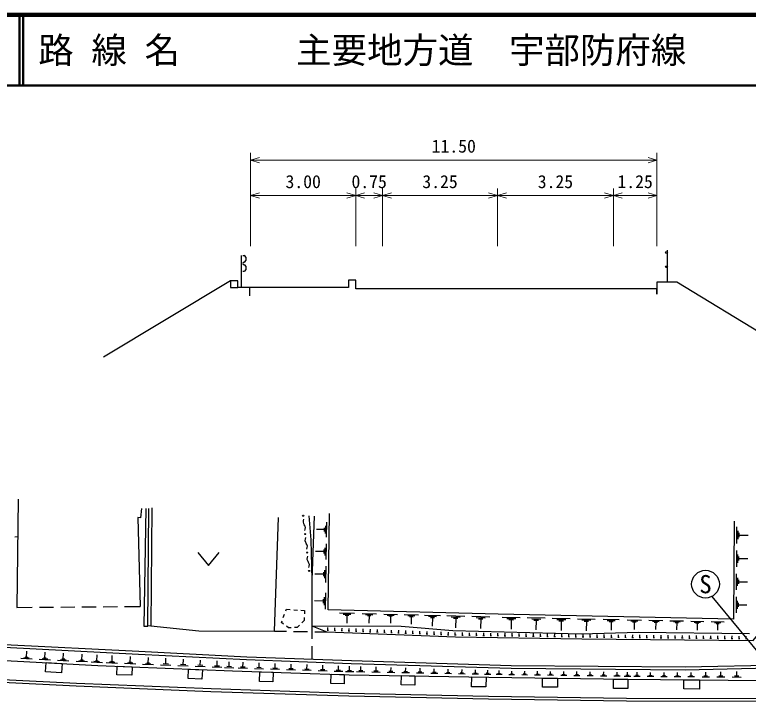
# Model space of a CAD drawing. Units: millimetres, scale not verified. Extents: x 40000 to 680000, y 20000 to 380000.
# Drawn here: x 177059 to 280474, y 283257 to 380000 of the extents above; entities that cross this region are included whole.
import ezdxf
from ezdxf.enums import TextEntityAlignment as Align

# ---------------------------------------------------------------- set-up
doc = ezdxf.new("R2010")
doc.units = ezdxf.units.MM
doc.header["$LTSCALE"] = 1000
for name, color, linetype, lineweight in [('M-BGD', 7, 'Continuous', 25), ('M-STR-HTXT', 7, 'Continuous', 13), ('M-STR-STRC', 7, 'Continuous', 25), ('M-TTL', 2, 'Continuous', 140), ('M-TTL-TXT', 7, 'Continuous', 50)]:
    doc.layers.add(name, color=color, linetype=linetype, lineweight=lineweight)
doc.styles.add('ＭＳ ゴシック', font='')
doc.styles.get('ＭＳ ゴシック').set_extended_font_data('MS Gothic')

msp = doc.modelspace()

# ---------------------------------------------------------------- linework, layer by layer
at = {"layer": 'M-BGD'}
for p, q in [((269099, 342317), (269099, 346817)), ((209031, 341548), (209031, 346048)), ((209231, 346048), (209431, 346048)), ((209631, 345848), (209631, 345348)), ((209631, 344548), (209631, 344048)), ((209231, 343848), (209431, 343848)), ((207474, 342506), (189561, 331723)), ((210180, 341548), (210180, 340367)), ((177572, 311757), (177361, 296490)), ((221227, 296156), (221414, 309709)), ((220997, 308483), (220968, 306398)), ((278480, 308650), (278379, 294826)), ((220705, 307445), (219593, 307460)), ((220708, 307705), (220701, 307184)), ((220851, 307964), (220837, 306921)), ((278857, 305507), (278875, 307863)), ((279019, 306095), (279027, 307273)), ((177083, 306435), (177499, 306457)), ((279178, 306388), (279182, 306977)), ((279180, 306683), (280436, 306674)), ((220955, 305451), (220925, 303260)), ((202894, 304202), (204394, 302402)), ((204394, 302402), (205894, 304202)), ((220648, 304359), (219480, 304375)), ((220652, 304633), (220644, 304085)), ((220802, 304905), (220787, 303810)), ((278833, 302213), (278850, 304528)), ((278992, 302791), (279000, 303948)), ((279148, 303079), (279153, 303657)), ((279150, 303368), (280385, 303359)), ((220912, 302314), (220880, 300015)), ((220590, 301169), (219363, 301186)), ((220594, 301456), (220586, 300881)), ((220751, 301742), (220735, 300592)), ((278810, 298959), (278826, 301233)), ((278965, 299526), (278974, 300664)), ((279119, 299810), (279123, 300378)), ((279121, 300094), (280334, 300085)), ((220699, 297951), (220683, 296801)), ((220860, 298523), (220828, 296224)), ((278786, 295745), (278802, 297979)), ((220537, 297378), (219311, 297395)), ((220541, 297665), (220533, 297090)), ((278939, 296302), (278947, 297419)), ((279090, 296580), (279094, 297139)), ((279092, 296860), (280284, 296851)), ((177361, 296490), (179548, 296508)), ((180548, 296516), (182548, 296532)), ((183548, 296540), (185547, 296556)), ((186547, 296565), (188547, 296581)), ((189547, 296589), (191547, 296605)), ((192547, 296613), (194733, 296631)), ((215293, 296012), (215386, 296250)), ((215386, 296250), (215910, 296205)), ((216408, 296162), (216906, 296119)), ((217404, 296077), (217928, 296032)), ((217928, 296032), (217908, 295579)), ((214928, 295081), (215110, 295547)), ((217886, 295080), (217866, 294628)), ((222829, 295715), (224966, 295660)), ((223360, 295559), (224428, 295532)), ((223623, 295410), (224158, 295396)), ((223890, 295403), (223861, 294263)), ((226022, 295633), (228047, 295581)), ((226525, 295485), (227537, 295459)), ((226774, 295344), (227281, 295331)), ((227028, 295337), (227000, 294257)), ((229101, 295554), (231018, 295505)), ((229577, 295414), (230536, 295390)), ((229813, 295280), (230293, 295268)), ((230053, 295274), (230027, 294252)), ((231981, 295481), (233972, 295430)), ((232476, 295335), (233471, 295310)), ((232721, 295196), (233219, 295183)), ((232970, 295190), (232943, 294128)), ((234835, 295408), (237099, 295350)), ((235397, 295242), (236529, 295213)), ((235676, 295084), (236242, 295069)), ((235959, 295077), (235928, 293869)), ((237966, 295327), (240495, 295262)), ((238594, 295142), (239859, 295110)), ((238906, 294966), (239538, 294950)), ((239222, 294958), (239188, 293609)), ((241500, 295237), (244020, 295172)), ((242126, 295053), (243385, 295020)), ((242436, 294877), (243066, 294860)), ((242751, 294869), (242717, 293525)), ((245798, 295129), (248317, 295075)), ((246424, 294948), (247684, 294920)), ((246735, 294773), (247365, 294759)), ((247050, 294766), (247021, 293423)), ((249311, 295053), (251841, 294999)), ((249940, 294871), (251205, 294844)), ((252835, 294977), (255377, 294922)), ((253467, 294794), (254738, 294767)), ((256396, 294900), (258899, 294846)), ((260023, 294822), (262279, 294773)), ((263394, 294749), (265421, 294706)), ((214653, 294378), (214746, 294616)), ((214960, 294147), (214653, 294378)), ((215666, 293614), (215359, 293846)), ((217186, 293980), (216868, 293676)), ((217866, 294628), (217548, 294325)), ((218927, 293872), (218929, 292039)), ((218927, 293872), (221054, 293037)), ((250253, 294695), (250885, 294682)), ((250569, 294689), (250540, 293339)), ((253781, 294618), (254417, 294604)), ((254099, 294611), (254070, 293255)), ((257018, 294720), (258270, 294693)), ((257327, 294546), (257953, 294533)), ((257640, 294539), (257612, 293204)), ((260584, 294659), (261712, 294635)), ((260862, 294503), (261427, 294491)), ((261144, 294497), (261118, 293293)), ((263898, 294603), (264911, 294581)), ((264148, 294463), (264655, 294452)), ((264402, 294457), (264378, 293376)), ((266460, 294683), (268408, 294641)), ((266944, 294543), (267918, 294522)), ((267185, 294408), (267672, 294397)), ((267429, 294402), (267406, 293363)), ((269429, 294619), (271335, 294578)), ((269903, 294482), (270856, 294461)), ((270139, 294349), (270615, 294339)), ((270377, 294344), (270355, 293328)), ((272356, 294556), (274220, 294516)), ((272819, 294422), (273752, 294401)), ((273050, 294292), (273516, 294282)), ((273283, 294287), (273261, 293293)), ((275241, 294494), (277064, 294454)), ((275694, 294362), (276605, 294343)), ((275919, 294236), (276375, 294226)), ((276147, 294231), (276126, 293259)), ((213663, 293147), (215358, 293122)), ((216017, 293632), (215666, 293614)), ((216358, 293107), (218358, 293077)), ((216868, 293676), (216517, 293658)), ((219358, 293062), (221054, 293037)), ((221285, 293245), (221086, 293253)), ((221186, 293249), (221201, 293648)), ((222285, 293207), (222085, 293214)), ((222185, 293210), (222200, 293610)), ((223284, 293168), (223084, 293176)), ((223184, 293172), (223199, 293572)), ((224283, 293130), (224083, 293137)), ((224183, 293134), (224199, 293533)), ((225282, 293091), (225083, 293099)), ((225183, 293095), (225198, 293495)), ((226282, 293053), (226082, 293061)), ((226182, 293057), (226197, 293456)), ((227281, 293014), (227081, 293022)), ((227181, 293018), (227196, 293418)), ((228280, 292976), (228080, 292984)), ((228180, 292980), (228196, 293380)), ((229280, 292938), (229080, 292945)), ((229180, 292941), (229195, 293341)), ((230279, 292899), (230079, 292907)), ((230179, 292903), (230194, 293303)), ((231278, 292861), (231078, 292868)), ((231178, 292865), (231193, 293264)), ((232277, 292822), (232077, 292830)), ((232177, 292826), (232193, 293226)), ((233277, 292784), (233077, 292792)), ((233177, 292788), (233192, 293187)), ((234276, 292745), (234076, 292753)), ((234176, 292749), (234191, 293149)), ((235275, 292707), (235075, 292715)), ((235175, 292711), (235191, 293111)), ((236274, 292669), (236075, 292676)), ((236174, 292672), (236190, 293072)), ((237174, 292634), (237189, 293034)), ((238173, 292596), (238188, 292995)), ((239142, 292558), (239157, 292958)), ((240172, 292541), (240178, 292941)), ((241172, 292527), (241178, 292927)), ((242172, 292512), (242178, 292912)), ((243172, 292497), (243178, 292897)), ((244172, 292482), (244178, 292882)), ((245172, 292468), (245177, 292868)), ((246171, 292453), (246177, 292853)), ((247171, 292438), (247177, 292838)), ((248171, 292423), (248177, 292823)), ((249171, 292408), (249177, 292808)), ((250171, 292394), (250177, 292794)), ((251171, 292379), (251177, 292779)), ((252171, 292364), (252177, 292764)), ((253171, 292349), (253177, 292749)), ((254171, 292335), (254176, 292735)), ((255170, 292320), (255176, 292720)), ((256170, 292305), (256176, 292705)), ((257170, 292291), (257175, 292691)), ((258170, 292280), (258175, 292680)), ((259170, 292269), (259174, 292669)), ((237274, 292630), (237074, 292638)), ((238273, 292592), (238073, 292599)), ((239211, 292556), (239072, 292561)), ((239272, 292555), (239211, 292556)), ((240272, 292540), (240072, 292543)), ((241272, 292525), (241072, 292528)), ((242272, 292510), (242072, 292513)), ((243272, 292496), (243072, 292499)), ((244272, 292481), (244072, 292484)), ((245272, 292466), (245072, 292469)), ((246271, 292451), (246071, 292454)), ((247271, 292437), (247071, 292439)), ((248271, 292422), (248071, 292425)), ((249271, 292407), (249071, 292410)), ((250271, 292392), (250071, 292395)), ((251271, 292377), (251071, 292380)), ((252271, 292363), (252071, 292366)), ((253271, 292348), (253071, 292351)), ((254271, 292333), (254071, 292336)), ((255270, 292318), (255070, 292321)), ((256270, 292304), (256070, 292306)), ((257270, 292290), (257070, 292292)), ((258270, 292279), (258070, 292281)), ((259270, 292268), (259070, 292270)), ((260270, 292257), (260070, 292259)), ((260170, 292258), (260174, 292658)), ((261270, 292246), (261070, 292248)), ((261170, 292247), (261174, 292647)), ((262270, 292235), (262070, 292237)), ((262170, 292236), (262174, 292636)), ((263270, 292224), (263070, 292226)), ((263170, 292225), (263174, 292625)), ((264270, 292213), (264070, 292216)), ((264170, 292214), (264174, 292614)), ((265270, 292202), (265070, 292205)), ((265170, 292204), (265174, 292604)), ((266270, 292192), (266070, 292194)), ((266170, 292193), (266174, 292593)), ((267270, 292181), (267070, 292183)), ((267170, 292182), (267174, 292582)), ((268270, 292170), (268070, 292172)), ((268170, 292171), (268174, 292571)), ((269270, 292159), (269070, 292161)), ((269170, 292160), (269174, 292560)), ((270269, 292148), (270069, 292150)), ((270169, 292149), (270174, 292549)), ((271269, 292137), (271069, 292139)), ((271169, 292138), (271174, 292538)), ((272269, 292126), (272069, 292128)), ((272169, 292127), (272174, 292527)), ((273269, 292115), (273069, 292117)), ((273169, 292116), (273174, 292516)), ((274269, 292104), (274069, 292106)), ((274169, 292105), (274174, 292505)), ((275269, 292093), (275069, 292096)), ((275169, 292094), (275174, 292494)), ((276269, 292082), (276069, 292085)), ((276169, 292084), (276173, 292484)), ((277269, 292072), (277069, 292074)), ((277169, 292073), (277173, 292473)), ((278269, 292061), (278069, 292063)), ((278169, 292062), (278173, 292462)), ((279269, 292050), (279069, 292052)), ((279169, 292051), (279173, 292451)), ((280269, 292039), (280069, 292041)), ((280169, 292040), (280173, 292440)), ((218930, 291039), (218932, 289205)), ((178734, 289464), (178779, 290304)), ((181319, 289328), (181364, 290174)), ((183917, 289192), (183962, 290044)), ((186527, 289055), (186573, 289914)), ((188638, 288940), (188673, 289792)), ((190781, 288850), (190816, 289702)), ((193343, 288740), (193377, 289573)), ((179510, 289212), (177936, 289296)), ((179122, 289338), (178335, 289380)), ((178931, 289454), (178537, 289474)), ((182102, 289074), (180515, 289159)), ((181710, 289201), (180917, 289243)), ((181518, 289318), (181121, 289339)), ((184705, 288936), (183106, 289021)), ((184311, 289064), (183512, 289106)), ((184117, 289181), (183717, 289202)), ((187321, 288797), (185710, 288883)), ((186924, 288926), (186118, 288969)), ((186728, 289044), (186326, 289065)), ((189428, 288694), (187831, 288760)), ((189033, 288817), (188234, 288850)), ((188838, 288932), (188438, 288948)), ((191571, 288604), (189974, 288670)), ((191176, 288727), (190378, 288760)), ((190981, 288842), (190582, 288858)), ((194116, 288499), (192553, 288564)), ((193729, 288620), (192948, 288652)), ((193538, 288732), (193148, 288748)), ((196245, 288514), (195482, 288545)), ((196059, 288623), (195677, 288639)), ((195868, 288631), (195901, 289445)), ((198726, 288508), (197982, 288539)), ((198354, 288524), (198387, 289317)), ((200803, 288418), (200835, 289191)), ((203214, 288314), (203245, 289067)), ((205588, 288211), (205618, 288945)), ((207290, 288131), (207312, 288824)), ((209233, 288065), (209255, 288757)), ((211507, 287989), (211529, 288669)), ((213769, 287915), (213791, 288588)), ((196623, 288396), (195097, 288459)), ((199090, 288295), (197602, 288356)), ((201520, 288195), (200070, 288255)), ((201165, 288403), (200440, 288433)), ((203912, 288096), (202500, 288155)), ((203567, 288299), (202861, 288328)), ((206268, 288000), (204893, 288056)), ((205932, 288197), (205244, 288225)), ((207934, 287937), (206635, 287978)), ((207615, 288120), (206965, 288141)), ((209877, 287871), (208577, 287912)), ((209557, 288054), (208908, 288075)), ((212139, 287798), (210864, 287839)), ((211826, 287978), (211188, 287999)), ((214395, 287726), (213132, 287766)), ((214085, 287904), (213453, 287925)), ((216638, 287654), (215388, 287694)), ((216331, 287831), (215706, 287851)), ((216019, 287841), (216040, 288508)), ((218869, 287583), (217632, 287623)), ((218565, 287758), (217946, 287778)), ((218256, 287768), (218277, 288428)), ((221088, 287512), (219862, 287551)), ((220787, 287685), (220174, 287705)), ((220480, 287695), (220501, 288348)), ((222996, 287613), (222389, 287632)), ((222693, 287623), (222713, 288270)), ((224557, 287562), (223969, 287574)), ((224263, 287568), (224275, 288195)), ((226148, 287532), (225560, 287544)), ((225854, 287538), (225866, 288165)), ((228278, 287487), (227708, 287498)), ((227993, 287493), (228004, 288100)), ((230096, 287448), (230108, 288037)), ((232165, 287405), (232176, 287975)), ((234200, 287362), (234211, 287914)), ((236201, 287319), (236212, 287854)), ((238170, 287278), (238179, 287794)), ((240105, 287237), (240115, 287736)), ((242009, 287197), (242018, 287679)), ((243728, 287164), (243737, 287646)), ((245337, 287132), (245343, 287579)), ((247134, 287101), (247140, 287527)), ((248945, 287077), (248951, 287509)), ((223294, 287442), (222081, 287480)), ((224848, 287400), (223673, 287422)), ((226438, 287370), (225263, 287392)), ((228560, 287330), (227420, 287352)), ((230646, 287291), (229542, 287312)), ((230372, 287443), (229820, 287454)), ((232697, 287252), (231628, 287272)), ((232433, 287400), (231898, 287410)), ((234715, 287214), (233680, 287233)), ((234459, 287357), (233941, 287367)), ((236700, 287176), (235698, 287195)), ((236452, 287315), (235951, 287324)), ((238651, 287140), (237683, 287158)), ((238412, 287273), (237928, 287282)), ((240571, 287103), (239635, 287121)), ((240339, 287233), (239871, 287241)), ((242459, 287068), (241555, 287085)), ((242235, 287192), (241783, 287201)), ((244177, 287035), (243273, 287052)), ((243954, 287160), (243502, 287169)), ((245754, 287014), (244916, 287026)), ((245546, 287129), (245127, 287135)), ((247532, 286989), (246734, 287000)), ((247334, 287098), (246935, 287104)), ((249349, 286963), (248538, 286975)), ((249148, 287074), (248742, 287080)), ((251178, 286937), (250355, 286949)), ((250974, 287050), (250562, 287056)), ((250768, 287053), (250774, 287492)), ((253020, 286911), (252184, 286923)), ((252813, 287025), (252395, 287031)), ((252604, 287028), (252610, 287474)), ((254876, 286885), (254027, 286897)), ((254665, 287001), (254241, 287007)), ((254453, 287004), (254459, 287457)), ((256744, 286858), (255882, 286871)), ((256530, 286976), (256099, 286982)), ((256314, 286979), (256321, 287439)), ((258625, 286832), (257750, 286844)), ((258408, 286951), (257970, 286958)), ((258189, 286954), (258196, 287421)), ((260519, 286805), (259631, 286817)), ((260299, 286926), (259855, 286933)), ((260077, 286929), (260083, 287403)), ((262426, 286778), (261525, 286791)), ((262203, 286901), (261752, 286907)), ((261978, 286904), (261984, 287385)), ((263896, 286757), (262995, 286770)), ((263673, 286881), (263222, 286887)), ((263447, 286884), (263454, 287364)), ((265239, 286749), (264332, 286757)), ((265014, 286872), (264560, 286876)), ((264787, 286874), (264791, 287358)), ((267142, 286733), (266238, 286741)), ((266917, 286855), (266465, 286859)), ((266691, 286857), (266695, 287340)), ((269042, 286717), (268141, 286724)), ((268818, 286839), (268367, 286843)), ((268593, 286841), (268597, 287322)), ((270939, 286701), (270041, 286708)), ((270715, 286822), (270266, 286826)), ((270491, 286824), (270495, 287303)), ((272897, 286684), (271959, 286692)), ((272663, 286811), (272194, 286815)), ((272429, 286813), (272433, 287314)), ((274979, 286667), (273945, 286675)), ((274721, 286807), (274204, 286811)), ((274463, 286809), (274468, 287360)), ((277163, 286648), (276029, 286658)), ((276881, 286802), (276314, 286807)), ((276597, 286804), (276603, 287409)), ((279456, 286629), (278216, 286639)), ((279148, 286797), (278528, 286802)), ((278838, 286799), (278843, 287461))]:
    msp.add_line(p, q, dxfattribs=at)
for points in [[(283230, 334528), (270398, 342317), (267590, 342317), (267590, 340633), (267590, 341382), (225140, 341382), (225140, 342578), (224111, 342578), (224111, 341548), (208503, 341548), (208503, 342506), (207474, 342506), (207480, 341543), (208503, 341548)], [(194932, 310446), (194815, 309089), (194418, 309136), (194733, 296631)], [(195531, 310411), (195256, 293869), (195818, 293846), (195989, 310409)], [(196411, 310502), (196256, 293902), (195818, 293846)], [(218501, 309411), (218806, 306018), (218934, 300397)], [(219262, 309358), (218934, 300397), (218927, 293872)], [(196256, 293902), (203017, 293200), (213663, 293147), (214259, 309174)], [(70340, 299292), (89915, 297391), (107334, 295882), (123372, 294654), (138943, 293472), (160269, 291776), (175594, 290864), (194533, 289916), (209753, 289132), (224505, 288606), (247059, 287927), (271555, 287693), (285437, 288012)], [(70379, 299691), (89952, 297790), (107367, 296281), (123403, 295053), (138974, 293871), (160297, 292175), (175616, 291263), (194554, 290316), (209770, 289532), (224518, 289006), (247067, 288327), (271553, 288093), (285428, 288412)], [(70089, 296792), (110177, 293249), (127618, 291919), (147645, 290575), (166084, 289526), (188785, 288318), (207743, 287539), (224197, 287012), (243918, 286640), (263300, 286365), (282408, 286204), (285437, 286175)], [(278379, 294826), (245192, 295542), (221227, 296156)], [(69798, 293857), (123252, 289123), (147465, 287578), (165858, 286408), (185734, 285441), (204719, 284661), (224158, 284037), (243861, 283616), (263315, 283319), (282411, 283257), (287442, 283284)], [(69833, 294245), (123282, 289511), (147490, 287967), (165880, 286797), (185751, 285830), (204734, 285050), (224168, 284426), (243868, 284005), (263319, 283709), (282411, 283647), (289111, 283682)], [(218927, 293872), (231544, 293849), (238820, 293217), (256932, 292787), (264992, 292992), (280621, 292805)], [(221054, 293037), (239205, 292339), (257016, 292076), (281144, 291812), (282271, 293189), (285757, 293072), (288962, 291528)]]:
    msp.add_lwpolyline(points, dxfattribs=at)
for points in [[(181492, 288706), (183737, 288587), (183669, 287294), (181423, 287413)], [(191528, 288206), (193620, 288120), (193571, 286925), (191479, 287011)], [(201549, 287793), (203516, 287712), (203462, 286395), (201495, 286476)], [(211627, 287414), (213484, 287355), (213441, 286000), (211583, 286059)], [(221654, 287094), (223526, 287034), (223483, 285712), (221611, 285771)], [(231576, 286873), (233478, 286837), (233453, 285525), (231551, 285561)], [(241494, 286686), (243508, 286648), (243482, 285276), (241468, 285314)], [(251462, 286533), (253584, 286503), (253566, 285242), (251444, 285272)], [(261475, 286391), (263504, 286364), (263486, 285056), (261458, 285083)], [(271396, 286297), (273596, 286278), (273585, 284975), (271385, 284993)]]:
    msp.add_lwpolyline(points, close=True, dxfattribs=at)
for centre, radius in [((268949, 346492), 130), ((268949, 344492), 130), ((217729, 309411), 75), ((218010, 306814), 75), ((218291, 304217), 75), ((218572, 301620), 75)]:
    msp.add_circle(centre, radius, dxfattribs=at)
for centre, radius, start, end in [((209431, 345848), 200, 0, 90), ((209431, 344948), 200, 90, 270), ((209431, 345348), 200, 270, 0), ((209431, 344548), 200, 0, 90), ((209431, 344048), 200, 270, 0), ((218410, 308576), 712, 151.70841, 220.63194), ((217329, 307648), 712, 331.70841, 40.63194), ((218691, 305979), 712, 151.70841, 220.63194), ((217610, 305051), 712, 331.70841, 40.63194), ((218972, 303382), 712, 151.70841, 220.63194), ((217891, 302454), 712, 331.70841, 40.63194)]:
    msp.add_arc(centre, radius, start, end, dxfattribs=at)
at = {"layer": 'M-STR-HTXT'}
for p, q in [((210318, 347379), (210318, 360513)), ((210318, 359513), (211568, 359888)), ((267590, 359513), (266340, 359888)), ((267590, 347379), (267590, 360513)), ((210318, 359513), (267590, 359513)), ((210318, 359513), (211568, 359138)), ((267590, 359513), (266340, 359138)), ((210318, 354513), (211568, 354888)), ((225140, 354513), (223890, 354888)), ((225140, 347379), (225140, 355513)), ((225140, 354513), (226390, 354888)), ((228918, 354513), (227668, 354888)), ((228918, 347379), (228918, 355513)), ((228918, 354513), (230168, 354888)), ((245114, 354513), (243864, 354888)), ((245114, 347379), (245114, 355513)), ((245114, 354513), (246364, 354888)), ((261451, 354513), (260201, 354888)), ((261451, 347379), (261451, 355513)), ((261451, 354513), (262701, 354888)), ((267590, 354513), (266340, 354888)), ((210318, 354513), (225140, 354513)), ((210318, 354513), (211568, 354138)), ((225140, 354513), (223890, 354138)), ((225140, 354513), (228918, 354513)), ((225140, 354513), (226390, 354138)), ((228918, 354513), (227668, 354138)), ((228918, 354513), (245114, 354513)), ((228918, 354513), (230168, 354138)), ((245114, 354513), (243864, 354138)), ((245114, 354513), (261451, 354513)), ((245114, 354513), (246364, 354138)), ((261451, 354513), (260201, 354138)), ((261451, 354513), (267590, 354513)), ((261451, 354513), (262701, 354138)), ((267590, 354513), (266340, 354138))]:
    msp.add_line(p, q, dxfattribs=at)
at = {"layer": 'M-STR-STRC'}
msp.add_line((275311, 298012), (287033, 283838), dxfattribs=at)
msp.add_circle((274436, 299762), 1957, dxfattribs=at)
at = {"layer": 'M-TTL'}
msp.add_line((680000, 380000), (40000, 380000), dxfattribs=at)
at = {"layer": 'M-TTL-TXT'}
for p, q in [((177750, 380000), (177750, 370000)), ((178250, 380000), (178250, 370000)), ((40000, 370000), (680000, 370000))]:
    msp.add_line(p, q, dxfattribs=at)

# ---------------------------------------------------------------- texts
at = {"layer": 'M-STR-HTXT', "style": 'ＭＳ ゴシック'}
for s, p in [('11.50', (238954, 360013)), ('3.00', (217729, 355013)), ('0.75', (227029, 355013)), ('3.25', (237016, 355013)), ('3.25', (253283, 355013)), ('1.25', (264521, 355013))]:
    msp.add_text(s, height=1833, dxfattribs=at).set_placement(p, align=Align.BOTTOM_CENTER)
at = {"layer": 'M-STR-STRC', "style": 'ＭＳ ゴシック'}
msp.add_text('S', height=2566, dxfattribs=at).set_placement((274436, 299762), align=Align.MIDDLE_CENTER)
at = {"layer": 'M-TTL-TXT', "style": 'ＭＳ ゴシック'}
for s, p in [('路 線 名', (180380, 375000)), ('主要地方道\u3000宇部防府線', (216734, 375000))]:
    msp.add_text(s, height=3666, dxfattribs=at).set_placement(p, align=Align.MIDDLE_LEFT)

doc.saveas('drawing.dxf')
